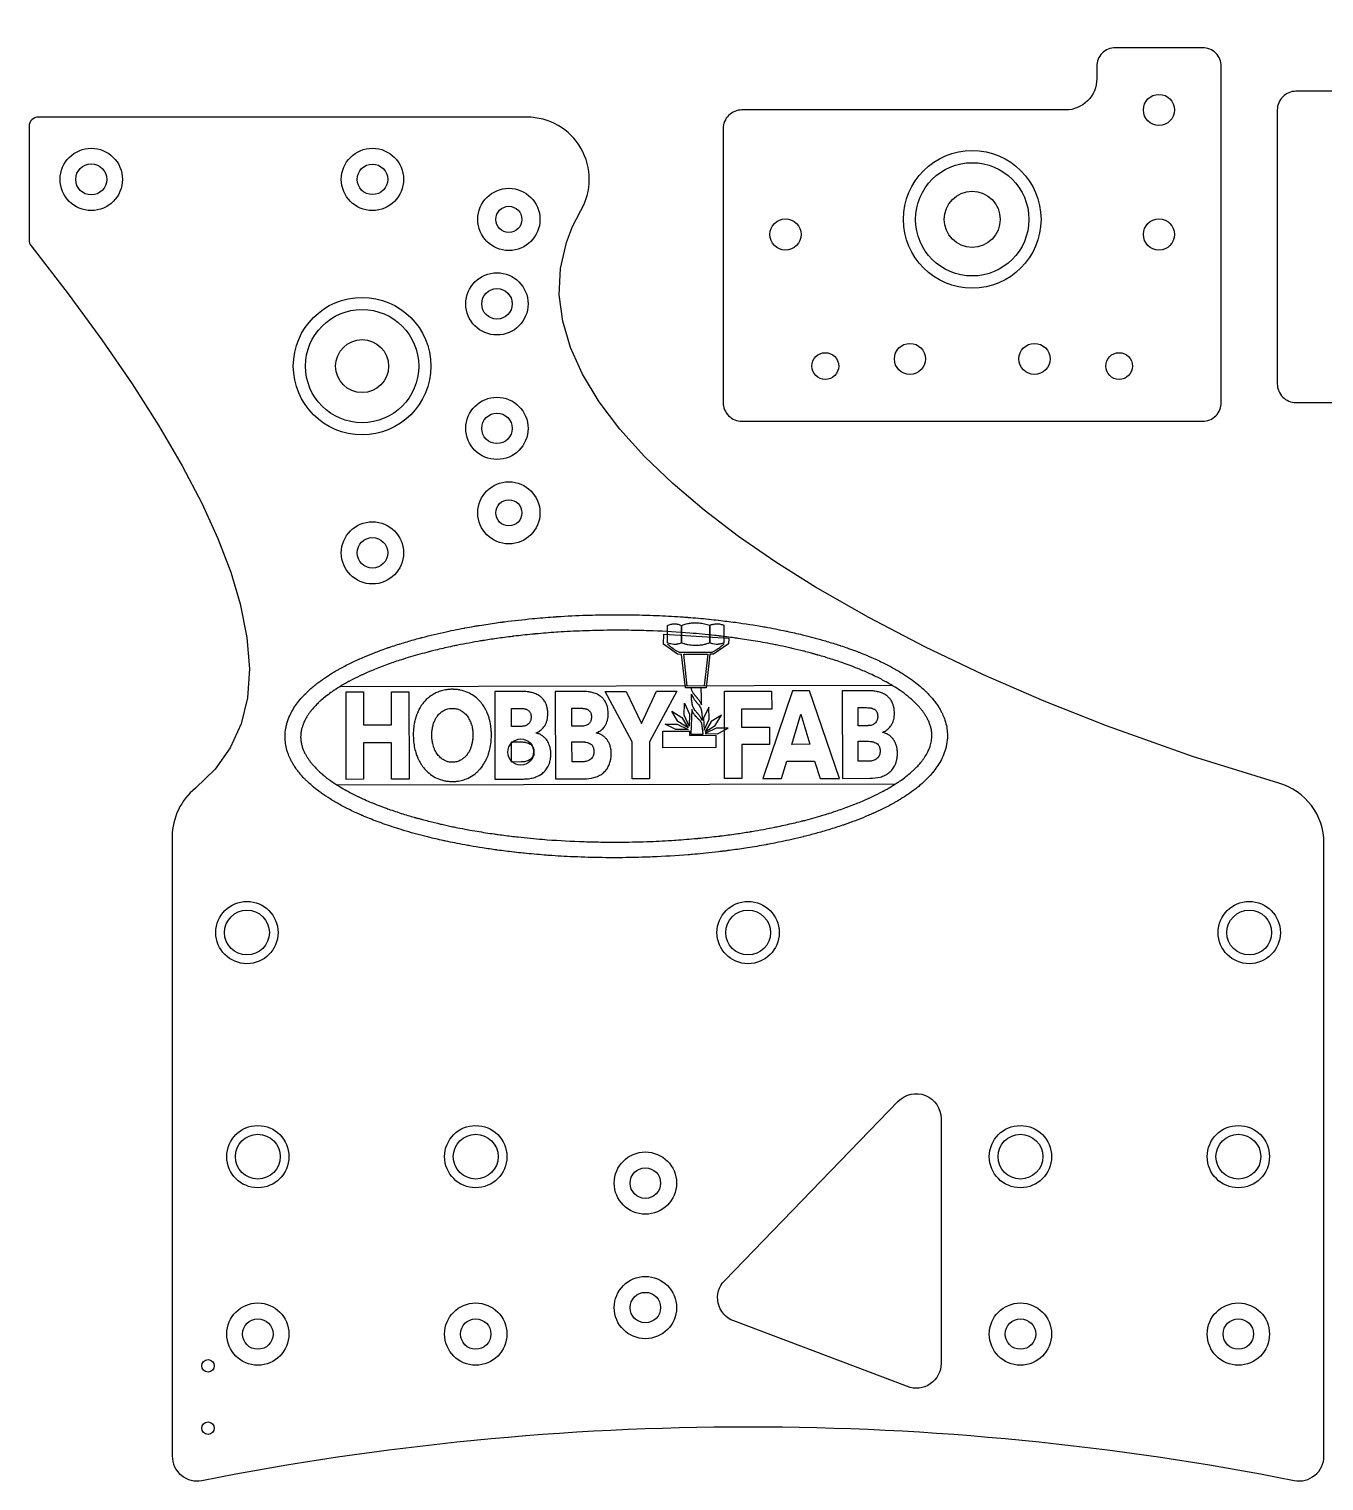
# Model space of a CAD drawing. Header units: millimetres. Extents: x 0 to 710, y 0 to 233.
# Drawn here: x 215 to 423, y 0 to 233.3 of the extents above; entities that cross this region are included whole.
import ezdxf

# ---------------------------------------------------------------- set-up
doc = ezdxf.new("R2010")
doc.units = ezdxf.units.MM

msp = doc.modelspace()

# ---------------------------------------------------------------- linework, layer by layer
for points in [[(415.5, 220.25), (415.5, 176.25, 0.414214), (418.5, 173.25), (492.5, 173.25, 0.414214), (495.5, 176.25), (495.5, 230.25, 0.414214), (492.5, 233.25), (478.5, 233.25, 0.414214), (475.5, 230.25), (475.5, 228.25, -0.414214), (470.5, 223.25), (418.5, 223.25, 0.414214)], [(326.5, 217.25), (326.5, 173.25, 0.414214), (329.5, 170.25), (403.5, 170.25, 0.414214), (406.5, 173.25), (406.5, 227.25, 0.414214), (403.5, 230.25), (389.5, 230.25, 0.414214), (386.5, 227.25), (386.5, 225.25, -0.414214), (381.5, 220.25), (329.5, 220.25, 0.414214)], [(303.64, 204.08, 0.578079), (294.99, 219.1), (216.5, 219.1, 0.414214), (215, 217.6), (215, 199.36, 0.169293), (215.33, 198.43), (221.29, 190.72), (226.7, 183.33), (231.56, 176.26), (235.86, 169.51), (239.6, 163.08), (242.73, 157.07), (245.33, 151.38), (247.4, 145.99), (248.92, 140.91), (250.01, 135.48), (250.39, 130.46), (250.08, 125.83), (249.07, 121.62), (247.33, 117.77), (244.89, 114.34), (241.74, 111.31, 0.22725), (238, 103.51), (238, 4, 0.472916), (242.78, 0.08, -0.098411), (418.22, 0.08, 0.472916), (423, 4), (423, 102.49, 0.334314), (415.77, 112.1), (401.88, 116.41), (388.08, 121.32), (378.08, 125.28), (368.33, 129.52), (358.9, 134), (349.88, 138.7), (341.34, 143.6), (334.96, 147.62), (328.98, 151.74), (323.44, 155.94), (318.39, 160.22), (313.87, 164.56), (309.92, 168.95), (306.58, 173.37), (303.89, 177.82), (301.98, 182.07), (300.73, 186.32), (300.18, 190.56), (300.37, 194.78), (301.33, 198.97), (302.32, 201.53)], [(309.36, 100.12), (309.07, 100.12), (308.78, 100.12), (308.49, 100.13), (308.2, 100.13), (307.91, 100.13), (307.63, 100.13, -0.007561), (303.14, 100.24), (302.89, 100.25, -0.006706), (299, 100.46, -0.00125), (298.14, 100.52, -0.008005), (298.12, 100.53, -0.008006), (298.09, 100.53, -0.008006), (298.07, 100.53, -0.008007), (298.04, 100.53, -0.008008), (298.02, 100.53, -0.008009), (297.99, 100.54, -0.008009), (297.96, 100.54, -0.00801), (297.94, 100.54, -0.008011), (297.91, 100.54, -0.008011), (297.89, 100.54, -0.008012), (297.86, 100.55, -0.008013), (297.84, 100.55, -0.008013), (297.81, 100.55, -0.008014), (297.79, 100.55, -0.008015), (297.76, 100.55, -0.005923), (294.51, 100.84, -0.008052), (294.49, 100.85, -0.008052), (294.47, 100.85, -0.008052), (294.45, 100.85, -0.008052), (294.42, 100.85, -0.008052), (294.4, 100.85, -0.008052), (294.38, 100.86, -0.002965), (292.97, 101.01, -0.008035), (292.95, 101.01, -0.008035), (292.93, 101.01, -0.008034), (292.91, 101.02, -0.008034), (292.89, 101.02, -0.008034), (292.87, 101.02, -0.008033), (292.85, 101.02, -0.005286), (290.22, 101.35, -0.007942), (290.2, 101.35, -0.007941), (290.19, 101.36, -0.00794), (290.17, 101.36, -0.00794), (290.15, 101.36, -0.007939), (290.13, 101.36, -0.007938), (290.12, 101.37, -0.004919), (287.84, 101.7, -0.004466), (285.85, 102.03), (285.64, 102.07), (285.42, 102.1, -0.00417), (283.75, 102.42, -0.003563), (282.28, 102.71), (281.96, 102.78), (281.81, 102.82), (281.66, 102.85), (281.51, 102.88, -0.006544), (279.15, 103.43), (279.05, 103.46, -0.012493), (279.02, 103.46, -0.012476), (278.99, 103.47, -0.010684), (275.58, 104.39), (275.36, 104.46), (275.17, 104.52, -0.005104), (273.68, 104.98, -0.005789), (272.21, 105.47), (272.04, 105.53), (271.88, 105.59, -0.005928), (270.6, 106.06), (270.45, 106.12), (270.3, 106.18, -0.005758), (269.13, 106.65), (268.99, 106.71), (268.85, 106.76), (268.72, 106.82), (268.58, 106.88), (268.45, 106.93), (268.32, 106.99, -0.0031), (267.8, 107.22), (267.68, 107.28), (267.55, 107.34, -0.006313), (266.57, 107.8), (266.46, 107.86, -0.003545), (266, 108.08), (265.89, 108.14), (265.79, 108.19, -0.006925), (264.93, 108.65, -0.014035), (263.37, 109.56, -0.014576), (262.04, 110.45), (261.9, 110.55), (261.76, 110.65, -0.002691), (261.49, 110.85, -0.01524), (260.46, 111.68, -0.015517), (259.61, 112.45, -0.008173), (259.25, 112.81), (259.21, 112.85, -0.017953), (259.2, 112.86, -0.016225), (258.57, 113.56, -0.016854), (258.56, 113.57, -0.016837), (258.55, 113.58, -0.015694), (258.04, 114.22, -0.0148), (257.63, 114.81, -0.014894), (257.31, 115.35, -0.012971), (257.05, 115.83, -0.026239), (256.66, 116.72, -0.021403), (256.43, 117.4, -0.034053), (256.21, 118.46, -0.034635), (256.13, 119.54, -0.04642), (256.26, 120.99), (256.28, 121.07, -0.020246), (256.43, 121.72, -0.036737), (256.88, 122.93), (256.91, 123, -0.015336), (257.18, 123.54), (257.21, 123.6, -0.026193), (257.82, 124.59, -0.021022), (258.47, 125.45), (258.49, 125.47), (258.51, 125.5, -0.017268), (259.18, 126.25), (259.27, 126.33, -0.013474), (259.94, 126.99, -0.011804), (260.59, 127.57, -0.00929), (261.23, 128.09, -0.015875), (262.48, 128.99, -0.011633), (263.61, 129.72), (263.74, 129.8), (263.86, 129.88), (263.92, 129.91), (263.98, 129.95), (264.04, 129.99), (264.1, 130.02), (264.16, 130.06), (264.22, 130.09), (264.28, 130.13), (264.4, 130.19), (264.51, 130.26), (264.63, 130.32), (264.74, 130.39), (264.85, 130.45, -0.013029), (266.62, 131.37, -0.008514), (267.98, 132.01), (268.01, 132.02), (268.04, 132.04), (268.07, 132.05), (268.1, 132.07), (268.14, 132.08), (268.38, 132.19), (268.41, 132.2), (268.64, 132.3), (268.86, 132.4, -0.008386), (270.5, 133.06, -0.004117), (271.32, 133.37), (271.53, 133.45), (271.57, 133.46), (271.86, 133.57), (271.9, 133.58), (272.15, 133.67), (272.43, 133.77), (272.57, 133.82), (272.71, 133.87), (272.84, 133.91), (272.98, 133.96), (273.12, 134.01), (273.39, 134.1, -0.003809), (274.47, 134.45), (274.54, 134.47), (274.6, 134.49), (274.67, 134.51, -0.007079), (276.77, 135.13), (277.02, 135.2), (277.26, 135.27), (277.51, 135.33), (277.75, 135.4, -0.001639), (277.99, 135.46), (278.05, 135.48), (278.11, 135.5), (278.17, 135.51, -0.010611), (281.99, 136.42, -0.00258), (282.83, 136.6, -0.004185), (284.46, 136.93), (284.84, 137), (284.89, 137.01), (284.94, 137.02), (284.99, 137.03, -0.003541), (286.49, 137.3, -0.00186), (287.19, 137.42), (287.37, 137.44, -0.005829), (290.09, 137.86), (290.38, 137.9), (290.68, 137.94), (290.97, 137.98, -0.002464), (291.11, 138), (291.18, 138.01), (291.25, 138.02), (291.32, 138.03), (291.39, 138.03, -0.00855), (295.85, 138.53, -0.006123), (299.2, 138.81), (299.52, 138.83), (299.59, 138.84), (299.67, 138.84), (299.74, 138.85), (299.82, 138.85, -0.008108), (304.55, 139.09), (304.85, 139.1), (305.12, 139.1), (305.25, 139.11), (305.38, 139.11), (305.5, 139.11), (305.97, 139.13), (306.08, 139.13), (306.18, 139.13), (306.28, 139.13, -0.000802), (307.03, 139.15), (307.17, 139.15, -0.003526), (309.29, 139.17), (309.58, 139.17), (309.87, 139.17), (310.16, 139.17), (310.45, 139.17), (310.74, 139.16, -0.007473), (315.26, 139.06), (315.51, 139.05), (315.76, 139.04, -0.006744), (319.65, 138.83, -0.001278), (320.51, 138.77, -0.008005), (320.53, 138.77, -0.008006), (320.56, 138.77, -0.008006), (320.58, 138.76, -0.008007), (320.61, 138.76, -0.008008), (320.63, 138.76, -0.008009), (320.66, 138.76, -0.008009), (320.69, 138.76, -0.00801), (320.71, 138.75, -0.008011), (320.74, 138.75, -0.008011), (320.76, 138.75, -0.008012), (320.79, 138.75, -0.008013), (320.81, 138.75, -0.008013), (320.84, 138.74, -0.008014), (320.86, 138.74, -0.008015), (320.89, 138.74, -0.005933), (324.14, 138.45, -0.008052), (324.16, 138.45, -0.008052), (324.18, 138.45, -0.008052), (324.2, 138.44, -0.008052), (324.23, 138.44, -0.008052), (324.25, 138.44, -0.008052), (324.27, 138.44, -0.00296), (325.68, 138.28, -0.008035), (325.7, 138.28, -0.008035), (325.72, 138.28, -0.008034), (325.74, 138.28, -0.008034), (325.76, 138.28, -0.008034), (325.78, 138.27, -0.005409), (328.41, 137.94, -0.007943), (328.43, 137.94, -0.007942), (328.45, 137.94, -0.007941), (328.46, 137.94, -0.00794), (328.48, 137.94, -0.00997), (333.04, 137.22), (333.25, 137.19, -0.008268), (336.59, 136.53), (336.75, 136.5, -0.006703), (339.2, 135.94), (339.43, 135.88, -0.000746), (339.87, 135.77), (340.08, 135.72, -0.005125), (341.69, 135.29), (341.99, 135.21), (342.27, 135.13), (342.4, 135.1, -0.006907), (344.43, 134.49), (344.68, 134.41, -0.001246), (345.12, 134.26), (345.29, 134.21), (345.36, 134.19, -0.011382), (345.38, 134.18, -0.011297), (345.39, 134.17, -0.004319), (346.44, 133.82), (346.61, 133.76), (346.77, 133.7, -0.005935), (348.05, 133.23), (348.2, 133.17), (348.35, 133.12, -0.005765), (349.52, 132.64), (349.66, 132.59), (349.8, 132.53), (349.93, 132.47), (350.07, 132.42), (350.2, 132.36), (350.33, 132.3, -0.003107), (350.85, 132.07), (350.97, 132.01), (351.1, 131.96, -0.006321), (352.08, 131.49), (352.19, 131.44, -0.003555), (352.65, 131.21), (352.76, 131.16), (352.86, 131.1, -0.006933), (353.72, 130.65, -0.014046), (355.28, 129.73, -0.014582), (356.61, 128.85), (356.75, 128.74), (356.89, 128.64, -0.002704), (357.16, 128.44, -0.015242), (358.19, 127.62, -0.01552), (359.04, 126.84, -0.008181), (359.4, 126.48), (359.44, 126.44, -0.017953), (359.45, 126.43, -0.016232), (360.08, 125.73, -0.016854), (360.09, 125.72, -0.016837), (360.1, 125.71, -0.015702), (360.61, 125.07, -0.014803), (361.02, 124.48, -0.014895), (361.34, 123.94, -0.01297), (361.6, 123.46, -0.026236), (361.99, 122.58, -0.021398), (362.22, 121.89, -0.034043), (362.44, 120.83, -0.034622), (362.52, 119.75, -0.046407), (362.39, 118.31), (362.37, 118.22, -0.020236), (362.22, 117.57, -0.03673), (361.77, 116.36), (361.74, 116.29, -0.015334), (361.47, 115.75), (361.44, 115.69, -0.026192), (360.83, 114.71, -0.021029), (360.18, 113.84), (360.16, 113.82), (360.14, 113.79, -0.017275), (359.46, 113.04), (359.38, 112.96, -0.013479), (358.71, 112.3, -0.011811), (358.06, 111.72, -0.0093), (357.42, 111.21, -0.015882), (356.17, 110.3, -0.011644), (355.04, 109.57), (354.91, 109.49), (354.79, 109.42), (354.73, 109.38), (354.67, 109.34), (354.61, 109.31), (354.55, 109.27), (354.49, 109.24), (354.43, 109.2), (354.37, 109.17), (354.25, 109.1), (354.14, 109.03), (354.02, 108.97), (353.91, 108.91), (353.8, 108.84, -0.013036), (352.03, 107.92, -0.00852), (350.67, 107.28), (350.64, 107.27), (350.61, 107.25), (350.58, 107.24), (350.55, 107.23), (350.51, 107.21), (350.27, 107.1), (350.24, 107.09), (350.01, 106.99), (349.79, 106.9, -0.008392), (348.15, 106.23, -0.004122), (347.33, 105.92), (347.12, 105.84), (347.08, 105.83), (346.79, 105.72), (346.75, 105.71), (346.5, 105.62), (346.22, 105.52), (346.08, 105.47), (345.94, 105.43), (345.81, 105.38), (345.67, 105.33, -0.008051), (343.48, 104.63, -0.006904), (341.4, 104.03, -0.002733), (340.42, 103.77, -0.002715), (339.48, 103.53), (339.42, 103.51), (339.36, 103.5, -0.005164), (337.52, 103.06), (337.3, 103.01), (337.09, 102.96, -0.008533), (333.67, 102.27), (333.62, 102.26), (333.57, 102.25), (333.48, 102.23), (333.39, 102.21, -0.006546), (330.41, 101.71), (330.09, 101.66, -0.005296), (327.51, 101.29), (327.44, 101.28), (327.37, 101.27), (327.3, 101.26), (327.23, 101.26, -0.001612), (326.68, 101.18), (326.61, 101.18), (326.54, 101.17, -0.001171), (326.01, 101.1), (325.75, 101.07, -0.004071), (323.71, 100.85, -0.003265), (321.92, 100.68), (321.53, 100.65, -0.001281), (321.15, 100.61), (321.06, 100.61), (320.97, 100.6), (320.88, 100.59, -0.010062), (315.12, 100.25, -0.002307), (313.68, 100.19), (313.55, 100.19), (313.42, 100.19, -0.006615)], [(318.58, 134.39, -0.046506), (318.06, 134.46, -0.052006), (317.56, 134.62), (317.55, 137.45, -0.057032), (318.11, 137.63, -0.05171), (318.69, 137.69, -0.051134), (319.26, 137.63, -0.056489), (319.82, 137.45), (319.82, 134.63, -0.052621), (319.32, 134.46, -0.023655), (319.06, 134.41, -0.013222), (319.02, 134.41), (318.97, 134.4), (318.92, 134.4, -0.009501), (318.79, 134.39)], [(321.88, 134.21, -0.044582), (320.83, 134.33), (320.8, 134.33), (320.77, 134.34, -0.022698), (320.29, 134.46, -0.028072), (319.82, 134.63), (319.82, 137.45, -0.017201), (320.37, 137.63, -0.015072), (320.79, 137.74, -0.024965), (321.43, 137.84, -0.012606), (321.76, 137.87), (321.78, 137.87), (321.85, 137.88, -0.009023), (322.08, 137.88, -0.024024), (322.66, 137.85, -0.033147), (323.52, 137.71, -0.03202), (324.35, 137.46), (324.35, 134.64, -0.007684), (324.1, 134.55), (324.05, 134.53, -0.016657), (323.62, 134.4, -0.028532), (322.96, 134.27, -0.030911), (322.29, 134.21)], [(325.38, 134.4, -0.046506), (324.86, 134.47, -0.052006), (324.35, 134.64), (324.35, 137.46, -0.057032), (324.9, 137.64, -0.05171), (325.48, 137.7, -0.051134), (326.06, 137.65, -0.056489), (326.61, 137.47), (326.62, 134.64, -0.052621), (326.11, 134.47, -0.023655), (325.85, 134.42, -0.013222), (325.82, 134.42), (325.76, 134.41), (325.72, 134.41, -0.009501), (325.59, 134.4)], [(309.29, 136.67), (309, 136.67, 0.007695), (304.44, 136.58), (304.19, 136.57, 0.001411), (303.94, 136.56, 0.007825), (303.91, 136.56, 0.006838), (299.98, 136.36, 0.008052), (299.95, 136.35, 0.008053), (299.93, 136.35, 0.008054), (299.9, 136.35, 0.008055), (299.87, 136.35, 0.008056), (299.85, 136.35, 0.008057), (299.82, 136.34, 0.008058), (299.79, 136.34, 0.008059), (299.77, 136.34, 0.00806), (299.74, 136.34, 0.006232), (296.34, 136.07, 0.008144), (296.32, 136.07, 0.008144), (296.29, 136.06, 0.008144), (296.27, 136.06, 0.008145), (296.25, 136.06, 0.008145), (296.22, 136.06, 0.008145), (296.2, 136.05, 0.008145), (296.18, 136.05, 0.008145), (296.15, 136.05, 0.008145), (296.13, 136.05, 0.008146), (296.11, 136.05, 0.008146), (296.08, 136.04, 0.008146), (296.06, 136.04, 0.008146), (296.04, 136.04, 0.008146), (296.02, 136.04, 0.008146), (295.99, 136.03, 0.008147), (295.97, 136.03, 0.008147), (295.95, 136.03, 0.008147), (295.92, 136.03, 0.008147), (295.9, 136.03, 0.008147), (295.88, 136.02, 0.008147), (295.86, 136.02, 0.008147), (295.83, 136.02, 0.008147), (295.81, 136.02, 0.008147), (295.79, 136.02, 0.005787), (292.89, 135.7, 0.008118), (292.87, 135.7, 0.008117), (292.85, 135.7, 0.008117), (292.83, 135.69, 0.008116), (292.81, 135.69, 0.008116), (292.79, 135.69, 0.008115), (292.77, 135.69, 0.008115), (292.75, 135.68, 0.008114), (292.73, 135.68, 0.008114), (292.71, 135.68, 0.008113), (292.69, 135.68, 0.008113), (292.67, 135.68, 0.008112), (292.65, 135.67, 0.008112), (292.63, 135.67, 0.005191), (290.14, 135.34, 0.011321), (290.1, 135.34, 0.011318), (290.07, 135.33, 0.004833), (287.9, 135, 0.002037), (287.78, 134.98, 0.001663), (287.66, 134.96, 0.001175), (287.54, 134.94, 0.008861), (283.85, 134.26), (283.68, 134.23, 0.001371), (283.34, 134.15), (283.01, 134.09), (282.69, 134.02), (282.39, 133.95, 0.006767), (280.01, 133.4), (279.79, 133.34), (279.57, 133.29), (279.47, 133.26), (279.36, 133.24), (279.26, 133.21, 0.002171), (279.06, 133.16), (278.87, 133.11, 0.009854), (275.91, 132.27), (275.73, 132.22), (275.55, 132.17), (275.47, 132.14), (275.16, 132.04, 0.011357), (275.14, 132.04, 0.011317), (275.13, 132.03, 0.011277), (275.11, 132.03, 0.011237), (275.09, 132.02, 0.008377), (272.99, 131.32, 0.010662), (270.75, 130.47), (270.5, 130.37), (270.26, 130.27), (270.03, 130.17, 0.005686), (269.1, 129.77), (268.99, 129.73, 0.003286), (268.57, 129.53, 0.00201), (268.16, 129.34, 0.011647), (266.58, 128.55), (266.49, 128.5), (266.41, 128.46), (266.33, 128.41, 0.00625), (265.66, 128.04), (265.59, 128), (265.51, 127.95, 0.012548), (264.32, 127.22), (264.19, 127.13), (264.06, 127.05), (263.94, 126.97), (263.82, 126.88), (263.7, 126.8), (263.58, 126.72), (263.47, 126.64, 0.013589), (262.59, 125.98), (262.54, 125.94), (262.49, 125.9, 0.013734), (261.77, 125.28, 0.007478), (261.46, 125, 0.014323), (260.91, 124.44, 0.007392), (260.67, 124.18, 0.007509), (260.46, 123.94, 0.006248), (260.27, 123.7), (260.25, 123.68), (260.23, 123.65), (260.21, 123.62, 0.007805), (260.04, 123.4, 0.02307), (260.03, 123.39, 0.014081), (259.74, 122.96, 0.028379), (259.29, 122.17, 0.010936), (259.14, 121.86), (259.13, 121.83, 0.016307), (259.12, 121.82, 0.016262), (259.12, 121.81, 0.016217), (259.12, 121.8, 0.022232), (258.91, 121.26, 0.018608), (258.79, 120.84, 0.030131), (258.67, 120.2), (258.66, 120.12, 0.01435), (258.64, 119.83, 0.009755), (258.64, 119.82, 0.012857), (258.64, 119.78, 0.011357), (258.64, 119.75, 0.00961), (258.63, 119.55), (258.63, 119.47, 0.030427), (258.68, 118.84, 0.006207), (258.69, 118.77, 0.027235), (258.81, 118.18, 0.024176), (258.99, 117.63, 0.020979), (259.2, 117.12, 0.017648), (259.45, 116.64, 0.006852), (259.58, 116.42, 0.008376), (259.71, 116.2), (259.75, 116.15, 0.012853), (260.03, 115.73, 0.011509), (260.33, 115.35, 0.011), (260.63, 114.99, 0.01758), (261.25, 114.33, 0.01363), (261.87, 113.75), (261.89, 113.74), (261.91, 113.72, 0.011583), (262.51, 113.21, 0.017782), (263.71, 112.33), (263.74, 112.3, 0.012846), (264.82, 111.6), (264.94, 111.53), (264.97, 111.51), (265, 111.49, 0.009256), (265.96, 110.94), (266.01, 110.91), (266.12, 110.85, 0.01294), (267.8, 109.98, 0.002278), (267.88, 109.95), (267.91, 109.93), (267.99, 109.89, 0.008124), (269.23, 109.32, 0.005001), (270.17, 108.92, 0.007136), (271.59, 108.36), (271.77, 108.29), (271.93, 108.23, 0.002495), (272.21, 108.13), (272.41, 108.06), (272.57, 108), (272.8, 107.92), (273.03, 107.84, 0.004359), (274.13, 107.47), (274.26, 107.42, 0.007907), (276.38, 106.76), (276.63, 106.69), (276.88, 106.62), (276.94, 106.6), (277, 106.58), (277.07, 106.57), (277.13, 106.55), (277.19, 106.53, 0.001928), (277.68, 106.4, 0.002161), (278.16, 106.27, 0.002818), (279.11, 106.02), (279.17, 106), (279.23, 105.99, 0.005226), (281.08, 105.54, 0.001299), (281.29, 105.49, 0.004805), (283.02, 105.11, 0.001207), (283.42, 105.03), (283.62, 104.99), (283.82, 104.95, 0.007543), (286.98, 104.37, 0.00624), (289.76, 103.94), (289.91, 103.92), (290.06, 103.9), (290.21, 103.88), (290.36, 103.86, 0.004852), (292.72, 103.55), (292.79, 103.55, 0.001556), (293.3, 103.49), (293.55, 103.46, 0.007442), (297.49, 103.08, 0.010543), (303.42, 102.73, 0.002532), (304.9, 102.68), (305.18, 102.68, 0.001776), (305.44, 102.67), (305.57, 102.67), (306.04, 102.66, 0.002588), (307.7, 102.63), (307.8, 102.63), (308.19, 102.63), (308.34, 102.63), (308.46, 102.63), (308.58, 102.63), (308.67, 102.63), (309.02, 102.63), (309.36, 102.63), (309.65, 102.63, 0.007695), (314.21, 102.71), (314.46, 102.72, 0.001411), (314.71, 102.73, 0.007825), (314.74, 102.73, 0.006838), (318.67, 102.94, 0.008052), (318.7, 102.94, 0.008053), (318.72, 102.94, 0.008054), (318.75, 102.94, 0.008055), (318.78, 102.95, 0.008056), (318.8, 102.95, 0.008057), (318.83, 102.95, 0.008058), (318.86, 102.95, 0.008059), (318.88, 102.95, 0.00806), (318.91, 102.95, 0.006232), (322.31, 103.23, 0.008144), (322.33, 103.23, 0.008144), (322.36, 103.23, 0.008144), (322.38, 103.23, 0.008145), (322.4, 103.23, 0.008145), (322.43, 103.24, 0.008145), (322.45, 103.24, 0.008145), (322.47, 103.24, 0.008145), (322.5, 103.24, 0.008145), (322.52, 103.25, 0.008146), (322.54, 103.25, 0.008146), (322.56, 103.25, 0.008146), (322.59, 103.25, 0.008146), (322.61, 103.25, 0.008146), (322.63, 103.26, 0.008146), (322.66, 103.26, 0.008147), (322.68, 103.26, 0.008147), (322.7, 103.26, 0.008147), (322.73, 103.27, 0.008147), (322.75, 103.27, 0.008147), (322.77, 103.27, 0.008147), (322.79, 103.27, 0.008147), (322.82, 103.27, 0.008147), (322.84, 103.28, 0.008147), (322.86, 103.28, 0.005787), (325.76, 103.59, 0.008118), (325.78, 103.59, 0.008117), (325.8, 103.6, 0.008117), (325.82, 103.6, 0.008116), (325.84, 103.6, 0.008116), (325.86, 103.6, 0.008115), (325.88, 103.61, 0.008115), (325.9, 103.61, 0.008114), (325.92, 103.61, 0.008114), (325.94, 103.61, 0.008113), (325.96, 103.62, 0.008113), (325.98, 103.62, 0.008112), (326, 103.62, 0.008112), (326.02, 103.62, 0.005191), (328.51, 103.95, 0.011321), (328.55, 103.96, 0.011318), (328.58, 103.96, 0.004833), (330.75, 104.3, 0.002037), (330.87, 104.31, 0.001663), (330.99, 104.33, 0.001175), (331.11, 104.35, 0.008861), (334.8, 105.03), (334.97, 105.07, 0.001371), (335.31, 105.14), (335.64, 105.21), (335.96, 105.28), (336.26, 105.34, 0.006767), (338.64, 105.9), (338.86, 105.95), (339.08, 106), (339.18, 106.03), (339.29, 106.06), (339.39, 106.08, 0.002171), (339.59, 106.13), (339.78, 106.18, 0.009854), (342.74, 107.02), (342.92, 107.08), (343.09, 107.13), (343.18, 107.15), (343.49, 107.25, 0.011357), (343.51, 107.26, 0.011317), (343.52, 107.26, 0.011277), (343.54, 107.27, 0.011237), (343.56, 107.27, 0.008377), (345.66, 107.98, 0.010668), (347.9, 108.82), (348.15, 108.92), (348.39, 109.02), (348.62, 109.12, 0.00569), (349.55, 109.52), (349.66, 109.57, 0.003289), (350.08, 109.76, 0.002014), (350.49, 109.96, 0.011649), (352.07, 110.75), (352.16, 110.79), (352.24, 110.84), (352.32, 110.88, 0.006249), (352.99, 111.25), (353.06, 111.3), (353.14, 111.34, 0.012548), (354.33, 112.08), (354.46, 112.16), (354.59, 112.24), (354.71, 112.33), (354.83, 112.41), (354.95, 112.49), (355.07, 112.57), (355.18, 112.65, 0.013586), (356.06, 113.32), (356.11, 113.36), (356.16, 113.39, 0.013726), (356.88, 114.01, 0.007465), (357.19, 114.3, 0.01431), (357.74, 114.85, 0.007377), (357.98, 115.11, 0.007493), (358.19, 115.35, 0.006228), (358.38, 115.59), (358.4, 115.62), (358.42, 115.64), (358.44, 115.67, 0.007787), (358.61, 115.89, 0.023069), (358.62, 115.91, 0.014054), (358.91, 116.33, 0.028352), (359.36, 117.12, 0.010913), (359.51, 117.43), (359.52, 117.46, 0.023294), (359.73, 118.01), (359.75, 118.07, 0.036927), (359.95, 118.9, 0.040287), (360.02, 119.75), (360.02, 119.82, 0.030409), (359.97, 120.45, 0.006195), (359.96, 120.52, 0.027212), (359.84, 121.11, 0.02414), (359.66, 121.66, 0.020953), (359.45, 122.17, 0.017617), (359.2, 122.65, 0.006819), (359.07, 122.88, 0.008344), (358.94, 123.09), (358.9, 123.15, 0.01283), (358.62, 123.56, 0.011491), (358.32, 123.94, 0.010985), (358.02, 124.3, 0.017567), (357.4, 124.96, 0.01362), (356.78, 125.54), (356.76, 125.56), (356.74, 125.57, 0.011577), (356.14, 126.08, 0.017778), (354.94, 126.97), (354.91, 126.99, 0.012849), (353.83, 127.69), (353.71, 127.77), (353.68, 127.79), (353.65, 127.8, 0.009256), (352.69, 128.36), (352.64, 128.39), (352.53, 128.45, 0.012943), (350.85, 129.31, 0.002279), (350.77, 129.35), (350.73, 129.37), (350.66, 129.4, 0.008128), (349.42, 129.97, 0.005007), (348.48, 130.37, 0.007142), (347.06, 130.93), (346.88, 131), (346.72, 131.06, 0.002498), (346.44, 131.16), (346.24, 131.24), (346.08, 131.29), (345.85, 131.38), (345.62, 131.46, 0.004359), (344.52, 131.83), (344.39, 131.87, 0.007907), (342.27, 132.53), (342.02, 132.6), (341.77, 132.67), (341.71, 132.69), (341.65, 132.71), (341.58, 132.73), (341.52, 132.74), (341.46, 132.76, 0.001928), (340.97, 132.9, 0.002161), (340.49, 133.03, 0.002818), (339.54, 133.28), (339.48, 133.29), (339.42, 133.31, 0.005226), (337.57, 133.75, 0.001299), (337.36, 133.8, 0.004805), (335.63, 134.18, 0.001207), (335.23, 134.26), (335.03, 134.3), (334.83, 134.34, 0.007543), (331.67, 134.92, 0.00624), (328.89, 135.35), (328.74, 135.37), (328.59, 135.4), (328.44, 135.42), (328.29, 135.44, 0.004852), (325.93, 135.74), (325.86, 135.75, 0.001556), (325.35, 135.81), (325.1, 135.83, 0.007442), (321.16, 136.21, 0.010543), (315.23, 136.56, 0.002532), (313.75, 136.61), (313.47, 136.62, 0.001776), (313.21, 136.62), (313.08, 136.63), (312.61, 136.64, 0.002588), (310.95, 136.66), (310.85, 136.66), (310.46, 136.66), (310.31, 136.67), (310.18, 136.67), (310.07, 136.67), (309.98, 136.67), (309.63, 136.67)], [(288.79, 122.89, 0.008851), (288.68, 123.2), (288.66, 123.24), (288.65, 123.27, 0.016439), (288.65, 123.28, 0.016398), (288.64, 123.29, 0.018602), (288.41, 123.8, 0.031328), (287.99, 124.53, 0.017), (287.75, 124.87, 0.017444), (287.48, 125.2, 0.013569), (287.27, 125.43, 0.0478), (286.43, 126.13, 0.046721), (285.48, 126.67, 0.055073), (284.26, 127.05), (284.18, 127.07), (284.1, 127.08, 0.011083), (283.82, 127.13, 0.017289), (283.4, 127.16, 0.006332), (283.19, 127.17), (283.16, 127.17), (283.14, 127.18), (283.06, 127.18), (282.97, 127.18, 0.023909), (282.33, 127.15, 0.008855), (282.09, 127.12, 0.035495), (281.27, 126.95, 0.037383), (280.48, 126.66, 0.025897), (279.93, 126.37, 0.040968), (279.16, 125.83, 0.039776), (278.49, 125.18, 0.027771), (278.08, 124.66, 0.018736), (277.81, 124.23, 0.013457), (277.63, 123.91), (277.61, 123.87, 0.010524), (277.49, 123.63, 0.012547), (277.33, 123.25, 0.008015), (277.26, 123.06), (277.22, 122.96), (277.19, 122.87, 0.024647), (276.97, 122.12, 0.016206), (276.86, 121.56, 0.022694), (276.75, 120.69, 0.019211), (276.72, 119.82, 0.01728), (276.75, 119.05, 0.007358), (276.78, 118.76, 0.027452), (276.93, 117.75, 0.03067), (277.2, 116.77, 0.020575), (277.45, 116.14), (277.47, 116.08), (277.5, 116.03, 0.032924), (277.95, 115.19, 0.017341), (277.96, 115.17, 0.018296), (278.22, 114.78), (278.26, 114.74, 0.013618), (278.27, 114.73, 0.015769), (278.52, 114.42), (278.57, 114.36), (278.62, 114.3, 0.049971), (279.49, 113.5, 0.051131), (280.5, 112.9, 0.057407), (281.72, 112.5, 0.027491), (282.36, 112.4, 0.025312), (283, 112.37), (283.04, 112.37), (283.08, 112.37, 0.024369), (283.71, 112.41, 0.040125), (284.63, 112.59, 0.041586), (285.51, 112.91, 0.054437), (286.59, 113.56, 0.027561), (287.07, 113.97), (287.12, 114.03, 0.022434), (287.5, 114.43, 0.026445), (287.91, 114.97, 0.036496), (288.42, 115.86, 0.031253), (288.81, 116.8, 0.023616), (289.02, 117.54, 0.031779), (289.21, 118.69), (289.22, 118.72, 0.008243), (289.24, 119, 0.019027), (289.27, 119.85), (289.27, 119.94, 0.002623), (289.27, 120.13, 0.016071), (289.23, 120.83, 0.013687), (289.16, 121.35), (289.15, 121.45), (289.14, 121.54, 0.020401), (288.99, 122.22, 0.006726), (288.97, 122.31, 0.019088)], [(298.62, 118.12, 0.018795), (298.52, 118.37, 0.029601), (298.34, 118.74, 0.024943), (298.34, 118.76, 0.033018), (298.12, 119.09, 0.044126), (297.77, 119.46, 0.046051), (297.37, 119.77, 0.044083), (296.92, 120, 0.012162), (296.91, 120, 0.020548), (296.68, 120.08, 0.021804), (296.44, 120.14), (296.44, 120.18, 0.036534), (296.85, 120.37, 0.057717), (297.38, 120.77, 0.054322), (297.81, 121.28, 0.047536), (298.05, 121.73, 0.032292), (298.18, 122.09, 0.013301), (298.22, 122.22, 0.032904), (298.3, 122.72, 0.026206), (298.33, 123.22, 0.019859), (298.31, 123.67, 0.017667), (298.27, 124.01, 0.034672), (298.16, 124.51, 0.011516), (298.12, 124.63, 0.010866), (298.11, 124.65, 0.032544), (297.97, 124.98, 0.02576), (297.78, 125.3, 0.044336), (297.45, 125.72, 0.049643), (297.04, 126.08, 0.048651), (296.43, 126.43, 0.046659), (295.76, 126.66, 0.003153), (295.68, 126.68, 0.01265), (295.36, 126.74), (295.3, 126.75, 0.002618), (295.19, 126.77, 0.035801), (294.4, 126.82), (289.81, 126.81), (289.84, 112.76), (294.42, 112.77, 0.032207), (295.24, 112.82, 0.032991), (296.04, 112.98, 0.02301), (296.42, 113.1, 0.076639), (297.45, 113.67, 0.063838), (298.02, 114.24, 0.028463), (298.25, 114.57, 0.025517), (298.44, 114.93, 0.037482), (298.62, 115.39), (298.63, 115.42, 0.023551), (298.71, 115.77, 0.027827), (298.79, 116.32, 0.022192), (298.81, 116.87), (298.81, 116.95, 0.034011), (298.76, 117.54, 0.043084)], [(308.32, 118.14, 0.037557), (308.11, 118.64, 0.044807), (307.82, 119.11, 0.044725), (307.47, 119.48, 0.046483), (307.07, 119.79, 0.044468), (306.62, 120.01, 0.045129), (306.15, 120.16), (306.15, 120.2, 0.037373), (306.55, 120.39, 0.058121), (307.08, 120.79, 0.054018), (307.51, 121.3, 0.047648), (307.75, 121.75, 0.032268), (307.88, 122.11, 0.013248), (307.92, 122.24, 0.032806), (308, 122.74, 0.026181), (308.03, 123.24, 0.019888), (308.01, 123.69, 0.017824), (307.97, 124.03, 0.034726), (307.86, 124.53, 0.045624), (307.67, 125, 0.026063), (307.48, 125.32, 0.044482), (307.15, 125.74, 0.049374), (306.74, 126.1, 0.049364), (306.13, 126.45, 0.023066), (305.8, 126.58, 0.021879), (305.47, 126.67, 0.027507), (304.79, 126.8, 0.031006), (304.1, 126.84), (299.51, 126.83), (299.54, 112.78), (304.13, 112.79, 0.064804), (305.74, 113, 0.04824), (306.48, 113.27, 0.051764), (307.15, 113.69, 0.063491), (307.72, 114.26, 0.028435), (307.95, 114.59, 0.025273), (308.14, 114.95, 0.019049), (308.24, 115.18, 0.013509), (308.25, 115.2, 0.028443), (308.37, 115.61), (308.38, 115.63, 0.016992), (308.44, 115.94), (308.45, 116, 0.006633), (308.47, 116.11, 0.008478), (308.49, 116.3, 0.023666), (308.51, 116.89), (308.51, 116.96, 0.034011), (308.46, 117.56, 0.043084)], [(321.35, 127.4, 0.043268), (321.37, 127.2, 0.03666), (321.43, 127.02, 0.025069), (321.5, 126.86), (321.52, 126.82, 0.018621), (321.6, 126.68, 0.011915), (321.68, 126.55, 0.008532), (321.77, 126.44), (321.81, 126.39, 0.012139), (321.83, 126.36), (321.84, 126.35), (321.88, 126.3, 0.008325), (321.92, 126.25), (321.96, 126.21), (322.03, 126.12), (322.05, 126.1), (322.07, 126.08), (322.09, 126.06), (322.16, 125.98), (322.22, 125.91), (322.28, 125.84), (322.31, 125.81, -0.009209), (322.34, 125.78), (322.39, 125.72, -0.013051), (322.58, 125.49, -0.015911), (322.71, 125.3, -0.034019), (322.88, 125.01, -0.046489), (323, 124.7), (323, 125.04), (323, 125.63), (323, 125.74), (323, 125.84), (323, 125.94), (323, 126.03), (322.99, 126.21), (322.99, 126.28), (322.99, 126.42), (322.99, 126.54), (322.98, 126.65), (322.98, 126.7), (322.98, 126.74), (322.98, 126.83), (322.97, 126.86), (322.97, 126.93), (322.97, 126.96), (322.97, 126.99), (322.96, 127.09), (322.95, 127.17, 0.012751), (322.93, 127.4)], [(321.4, 126.4, 0.022401), (321.66, 125.88), (321.7, 125.82), (321.73, 125.77, 0.024853), (322.01, 125.36), (322.04, 125.31), (322.05, 125.3), (322.06, 125.29, 0.015425), (322.07, 125.27, 0.012613), (322.09, 125.25, 0.008164), (322.22, 125.09, 0.035687), (322.23, 125.08), (322.29, 125.01), (322.32, 124.97), (322.39, 124.9), (322.45, 124.83, -0.006358), (322.47, 124.8, -0.011539), (322.58, 124.66, -0.037307), (322.77, 124.39), (322.78, 124.36, -0.03616), (322.9, 124.1), (322.91, 124.07, -0.023372), (322.97, 123.84), (322.99, 123.79, -0.014087), (323.03, 123.59, -0.01069), (323.03, 123.55), (323.04, 123.53, -0.007203), (323.06, 123.36), (323.07, 123.32, -0.008069), (323.08, 123.18, -0.005851), (323.09, 123.12, -0.007548), (323.1, 122.88), (323.11, 122.79, -0.007038), (323.12, 122.48), (323.12, 122.44), (323.12, 122.31), (323.12, 122.17), (323.11, 122.21, 0.016667), (322.98, 122.47, 0.035116), (322.69, 122.93, 0.014002), (322.54, 123.12), (322.51, 123.17, 0.033901), (322.5, 123.17, 0.033759), (322.5, 123.18, 0.005744), (322.43, 123.26), (322.36, 123.34), (322.29, 123.42), (322.27, 123.44), (322.2, 123.51, -0.009178), (322.08, 123.66), (322.05, 123.69), (322.03, 123.71, -0.005117), (321.98, 123.78, -0.010107), (321.93, 123.85, -0.073378), (321.63, 124.44, -0.019722), (321.56, 124.68, -0.010155), (321.53, 124.79, -0.021927), (321.46, 125.19, -0.006285), (321.45, 125.34, -0.008132), (321.42, 125.6, -0.006369), (321.42, 125.7, -0.016105), (321.42, 125.72, -0.013654)], [(354.3, 118.23, 0.037557), (354.08, 118.73, 0.044807), (353.79, 119.2, 0.044725), (353.45, 119.57, 0.046483), (353.04, 119.88, 0.044468), (352.6, 120.1, 0.045129), (352.12, 120.25), (352.12, 120.29, 0.037373), (352.52, 120.48, 0.058121), (353.05, 120.88, 0.054018), (353.48, 121.39, 0.047648), (353.73, 121.84, 0.032268), (353.86, 122.2, 0.013248), (353.89, 122.33, 0.032806), (353.98, 122.83, 0.026181), (354, 123.33, 0.019888), (353.98, 123.78, 0.017824), (353.94, 124.12, 0.034726), (353.83, 124.62, 0.045624), (353.64, 125.09, 0.026063), (353.46, 125.41, 0.044482), (353.12, 125.83, 0.049374), (352.71, 126.19, 0.049364), (352.1, 126.54, 0.023066), (351.78, 126.67, 0.021879), (351.44, 126.76, 0.027507), (350.76, 126.89, 0.031006), (350.07, 126.93), (345.63, 126.92), (345.66, 112.87), (350.1, 112.88, 0.064804), (351.72, 113.09, 0.04824), (352.46, 113.36, 0.051764), (353.12, 113.78, 0.063491), (353.7, 114.35, 0.028435), (353.92, 114.68, 0.025273), (354.12, 115.04, 0.019049), (354.21, 115.27, 0.013509), (354.22, 115.29, 0.028443), (354.35, 115.7), (354.35, 115.72, 0.016992), (354.41, 116.03), (354.42, 116.09, 0.006633), (354.44, 116.2, 0.008478), (354.46, 116.39, 0.023666), (354.49, 116.98), (354.48, 117.05, 0.034011), (354.44, 117.65, 0.043084)], [(286.05, 118.08, -0.009754), (285.99, 117.9), (285.97, 117.82, -0.034466), (285.71, 117.24, -0.00833), (285.63, 117.1, -0.031905), (285.37, 116.7, -0.008717), (285.35, 116.67, -0.024284), (285.13, 116.41, -0.038742), (284.75, 116.07, -0.039773), (284.33, 115.8, -0.066152), (283.69, 115.55), (283.66, 115.54), (283.64, 115.54, -0.029323), (283.32, 115.48, -0.025625), (283, 115.47, -0.028572), (282.65, 115.48, -0.047161), (282.14, 115.59, -0.048922), (281.66, 115.79, -0.055919), (281.1, 116.19, -0.051983), (280.63, 116.69, -0.024896), (280.41, 117.01, -0.03377), (280.15, 117.53), (280.12, 117.59, -0.013919), (280.11, 117.62, -0.022687), (279.95, 118.07, -0.02091), (279.84, 118.5), (279.83, 118.52), (279.83, 118.54, -0.006135), (279.8, 118.7), (279.79, 118.77), (279.78, 118.84, -0.019558), (279.72, 119.33, -0.017454), (279.7, 119.83, -0.015949), (279.71, 120.26, -0.026389), (279.79, 120.9, -0.0301), (279.93, 121.53, -0.019909), (280.06, 121.9, -0.034116), (280.29, 122.42, -0.039861), (280.61, 122.89), (280.63, 122.93, -0.005864), (280.69, 122.99, -0.046356), (281.13, 123.44, -0.049007), (281.65, 123.79, -0.065839), (282.29, 124.04, -0.031574), (282.63, 124.1, -0.027647), (282.98, 124.12, -0.024882), (282.99, 124.12, -0.011741), (283.16, 124.12, -0.052654), (283.76, 124.02, -0.056001), (284.32, 123.8, -0.05439), (284.89, 123.41, -0.052304), (285.37, 122.9, -0.024988), (285.58, 122.59, -0.016916), (285.72, 122.34), (285.74, 122.32, -0.022185), (285.91, 121.94, -0.011536), (285.98, 121.74), (286, 121.69), (286.01, 121.66, -0.005608), (286.05, 121.55, -0.020195), (286.16, 121.13, -0.028558), (286.26, 120.49), (286.26, 120.47), (286.27, 120.39, -0.005573), (286.28, 120.25, -0.015226), (286.29, 119.84, -0.016367), (286.28, 119.39, -0.027114), (286.2, 118.73, -0.030819)], [(292.5, 124.12), (293.87, 124.12), (293.89, 124.12, -0.021555), (294.23, 124.11, -0.020181), (294.48, 124.07, -0.010028), (294.58, 124.06, -0.019222), (294.74, 124.01, -0.038247), (294.97, 123.92, -0.049027), (295.19, 123.8, -0.073438), (295.4, 123.59, -0.053385), (295.52, 123.4, -0.034045), (295.58, 123.25, -0.021709), (295.61, 123.13, -0.003785), (295.62, 123.08, -0.043189), (295.64, 122.76, -0.03538), (295.62, 122.44, -0.019244), (295.6, 122.33, -0.012346), (295.58, 122.23, -0.029621), (295.52, 122.05, -0.053665), (295.39, 121.82, -0.057011), (295.21, 121.61, -0.061601), (294.95, 121.43, -0.040681), (294.72, 121.33, -0.026343), (294.55, 121.28, -0.031208), (294.28, 121.24), (294.27, 121.24, -0.023638), (294, 121.22), (292.5, 121.22)], [(302.2, 124.14), (303.57, 124.14, -0.022333), (303.91, 124.13), (303.98, 124.12, -0.020382), (304.22, 124.09, -0.019576), (304.4, 124.04, -0.016654), (304.53, 124, -0.032646), (304.72, 123.92, -0.038902), (304.89, 123.82, -0.074014), (305.1, 123.61, -0.053595), (305.22, 123.42, -0.034045), (305.28, 123.26, -0.021623), (305.31, 123.14, -0.003572), (305.32, 123.1, -0.04309), (305.34, 122.77, -0.035485), (305.32, 122.46, -0.0194), (305.3, 122.35, -0.012547), (305.28, 122.25, -0.029662), (305.22, 122.07, -0.055524), (305.09, 121.84, -0.05803), (304.91, 121.63, -0.061022), (304.65, 121.45, -0.039918), (304.42, 121.35, -0.047189), (304.07, 121.27, -0.019299), (303.88, 121.25, -0.009951), (303.84, 121.25, -0.01427), (303.7, 121.24), (302.2, 121.24)], [(321.45, 123.96), (321.28, 119.98), (323.26, 119.99), (323.08, 121.73, 0.025984), (322.88, 122.02), (322.85, 122.05, 0.008751), (322.81, 122.1, 0.017929), (322.62, 122.32), (322.59, 122.34), (322.55, 122.39), (322.53, 122.41, 0.003345), (322.49, 122.45, 0.005598), (322.4, 122.53), (322.36, 122.57), (322.33, 122.61), (322.25, 122.68), (322.22, 122.71), (322.19, 122.75), (322.12, 122.81, -0.013324), (322.11, 122.83, -0.025052), (321.89, 123.07, -0.026435), (321.74, 123.28, -0.04265), (321.57, 123.61, -0.036589)], [(348.17, 124.23), (349.54, 124.23, -0.022333), (349.89, 124.22), (349.95, 124.21, -0.020382), (350.19, 124.18, -0.019576), (350.37, 124.13, -0.016654), (350.5, 124.09, -0.032646), (350.69, 124.01, -0.038902), (350.87, 123.91, -0.074014), (351.08, 123.7, -0.053595), (351.19, 123.51, -0.034045), (351.25, 123.35, -0.021623), (351.28, 123.23, -0.003572), (351.29, 123.19, -0.04309), (351.32, 122.86, -0.035485), (351.3, 122.55, -0.0194), (351.28, 122.44, -0.012547), (351.25, 122.33, -0.029662), (351.2, 122.16, -0.055524), (351.07, 121.93, -0.05803), (350.89, 121.72, -0.061022), (350.62, 121.54, -0.039918), (350.4, 121.44, -0.047189), (350.04, 121.36, -0.019299), (349.86, 121.34, -0.009951), (349.81, 121.34, -0.01427), (349.68, 121.33), (348.18, 121.33)], [(295.85, 116.33, -0.027041), (295.76, 116.19, -0.049183), (295.59, 115.99, -0.053104), (295.39, 115.83, -0.048499), (295.08, 115.67, -0.04429), (294.75, 115.58, -0.024042), (294.42, 115.53), (294.37, 115.52, -0.013677), (294.23, 115.51, -0.024336), (294.22, 115.51, -0.023511), (294.21, 115.51, -0.009965), (294.18, 115.51, -0.010275), (294.08, 115.51), (292.52, 115.5), (292.51, 118.72), (294.06, 118.72, -0.022565), (294.43, 118.71, -0.010435), (294.57, 118.69, -0.021844), (294.81, 118.65, -0.038277), (295.16, 118.55, -0.049142), (295.49, 118.39, -0.085366), (295.75, 118.16, -0.059135), (295.88, 117.94, -0.036053), (295.95, 117.75, -0.042069), (296.01, 117.47, -0.018094), (296.02, 117.32), (296.03, 117.29, -0.009059), (296.03, 117.18, -0.01982), (296.02, 116.96, -0.042705), (295.97, 116.64, -0.014471), (295.96, 116.6, -0.055442)], [(305.55, 116.35, -0.058556), (305.35, 116.07, -0.069334), (305.09, 115.85, -0.04663), (304.78, 115.69, -0.04384), (304.45, 115.6), (304.41, 115.59), (304.37, 115.58), (304.3, 115.57, -0.018571), (304.04, 115.54, -0.023408), (304.03, 115.54, -0.012267), (304, 115.53), (303.94, 115.53, -0.013363), (303.78, 115.53), (302.22, 115.52), (302.21, 118.74), (303.76, 118.74, -0.022565), (304.13, 118.73, -0.010435), (304.27, 118.71, -0.021844), (304.51, 118.67, -0.038277), (304.86, 118.57, -0.049142), (305.19, 118.41, -0.086161), (305.45, 118.18, -0.059026), (305.58, 117.96, -0.036208), (305.65, 117.77, -0.042253), (305.71, 117.49, -0.018203), (305.72, 117.34), (305.73, 117.31, -0.009096), (305.73, 117.2, -0.019875), (305.72, 116.98, -0.042523), (305.67, 116.66, -0.01421), (305.66, 116.62, -0.011078), (305.64, 116.55, -0.044412)], [(351.52, 116.44, -0.058556), (351.33, 116.16, -0.069334), (351.06, 115.94, -0.04663), (350.76, 115.78, -0.04384), (350.43, 115.69), (350.39, 115.68), (350.35, 115.67), (350.27, 115.66, -0.018571), (350.01, 115.63, -0.023408), (350.01, 115.63, -0.012267), (349.97, 115.62), (349.92, 115.62, -0.013363), (349.75, 115.62), (348.19, 115.61), (348.18, 118.83), (349.73, 118.83, -0.022565), (350.1, 118.82, -0.010435), (350.24, 118.8, -0.021844), (350.48, 118.76, -0.038277), (350.83, 118.66, -0.049142), (351.16, 118.5, -0.086161), (351.42, 118.27, -0.059026), (351.56, 118.05, -0.036208), (351.63, 117.86, -0.042253), (351.68, 117.58, -0.018203), (351.7, 117.43), (351.7, 117.4, -0.009096), (351.7, 117.29, -0.019875), (351.69, 117.07, -0.042523), (351.64, 116.75, -0.01421), (351.63, 116.71, -0.011078), (351.61, 116.64, -0.044412)], [(356.08, 15.15), (328.19, 25.7, -0.539455), (326.74, 32.22), (354.63, 61.01, -0.673897), (361.5, 58.22), (361.5, 18.89, -0.524549)]]:
    msp.add_lwpolyline(points, format="xyb", close=True)
for points in [[(320.42, 127.4), (319.81, 132.79), (319.18, 132.84), (316.93, 134.42), (316.94, 136.03), (327.38, 135.4), (327.33, 134.49), (324.92, 132.82), (324.37, 132.82), (323.74, 127.41)], [(323.46, 127.72), (320.74, 127.71), (320.17, 132.81), (324.02, 132.82)], [(273.24, 112.73), (273.23, 118.6), (268.73, 118.59), (268.75, 112.72), (265.96, 112.71), (265.94, 126.77), (268.72, 126.77), (268.73, 121.45), (273.22, 121.46), (273.21, 126.78), (276.03, 126.79), (276.06, 112.73)], [(314.66, 118.76), (314.67, 112.81), (311.88, 112.8), (311.87, 118.76), (307.53, 126.85), (310.9, 126.85), (313.36, 121.66), (315.81, 126.86), (319.07, 126.87)], [(329.46, 123.99), (329.46, 121.09), (333.92, 121.1), (333.93, 118.3), (329.47, 118.3), (329.48, 112.84), (326.73, 112.83), (326.7, 126.88), (334.28, 126.9), (334.29, 124)], [(340.36, 126.91), (337.66, 126.91), (332.85, 112.84), (335.88, 112.85), (336.72, 115.61), (341.18, 115.62), (342.08, 112.86), (345.17, 112.87)], [(320.9, 121), (319.24, 122.01), (318.23, 123.66), (319.88, 122.65)], [(321.04, 121.26), (320.22, 123.02), (320.28, 124.96), (321.11, 123.2)], [(323.43, 120.61), (324.25, 122.36), (324.18, 124.3), (323.36, 122.54)], [(320.86, 120.72), (318.92, 120.7), (317.18, 121.57), (319.12, 121.59)], [(323.58, 120.34), (325.23, 121.36), (326.24, 123.01), (324.58, 122)], [(337.51, 118.33), (338.97, 123.16), (340.41, 118.34)], [(325.33, 117.81), (316.81, 117.79), (316.81, 120.45), (321.09, 120.46), (321.08, 120.29), (321.08, 120.04), (321.07, 119.91), (321.07, 119.85), (321.07, 119.82), (321.07, 119.8), (321.07, 119.78), (325.33, 119.79)], [(323.62, 120.06), (325.56, 120.05), (327.29, 120.92), (325.35, 120.93)]]:
    msp.add_lwpolyline(points, close=True)
msp.add_lwpolyline([(317.56, 134.44), (317.61, 134.39, 0.011899), (317.83, 134.21), (317.87, 134.17, 0.02105), (318.64, 133.6, 0.007583), (318.84, 133.47, 0.014219), (319.15, 133.29, 0.034931), (319.15, 133.28, 0.034876), (319.16, 133.28, 0.034813), (319.16, 133.28, 0.009665), (319.31, 133.2), (319.35, 133.18, 0.012331), (319.47, 133.13), (324.72, 133.14), (324.75, 133.15, 0.015958), (324.88, 133.21), (324.91, 133.23, 0.01447), (325.14, 133.36), (325.19, 133.39, 0.008048), (325.38, 133.51, 0.008641), (325.4, 133.52), (325.48, 133.57), (325.52, 133.6), (325.53, 133.61), (325.6, 133.66), (325.64, 133.68), (325.7, 133.73, 0.006085), (325.94, 133.9), (326.03, 133.97, 0.003554), (326.18, 134.09), (326.19, 134.1), (326.25, 134.14, 0.005014), (326.34, 134.22, 0.006529), (326.48, 134.34), (326.5, 134.35), (326.56, 134.4, 0.007745), (326.62, 134.46)], format="xyb")
for points in [[(353.63, 127.8), (265.04, 127.57), (264.89, 127.57)], [(264.47, 111.84), (354.21, 112.02)]]:
    msp.add_lwpolyline(points)
for centre, radius in [((396.5, 220.25), 2.5), ((225, 209.1), 5), ((270.16, 209.1), 5), ((366.5, 202.68), 11.05), ((225, 209.1), 2.5), ((270.16, 209.1), 2.45), ((366.5, 202.68), 9.1), ((292.07, 202.67), 5), ((366.5, 202.68), 4.5), ((292.07, 202.67), 2.1), ((336.5, 200.25), 2.5), ((396.5, 200.25), 2.5), ((290.16, 189.1), 5), ((290.16, 189.1), 2.45), ((268.5, 179.1), 11.05), ((268.5, 179.1), 9.1), ((268.5, 179.1), 4.25), ((356.5, 180.25), 2.5), ((376.5, 180.25), 2.5), ((342.9, 179.11), 2.15), ((390.1, 179.11), 2.15), ((290.16, 169.1), 5), ((290.16, 169.1), 2.45), ((292.07, 155.53), 5), ((292.07, 155.53), 2.1), ((270.16, 149.1), 5), ((270.16, 149.1), 2.45), ((294, 117.1), 2.1), ((250, 88.1), 5), ((250, 88.1), 3.6), ((330.5, 88.1), 5), ((330.5, 88.1), 3.6), ((411, 88.1), 5), ((411, 88.1), 3.6), ((251.75, 52.1), 5), ((286.75, 52.1), 5), ((374.25, 52.1), 5), ((409.25, 52.1), 5), ((251.75, 52.1), 3.6), ((286.75, 52.1), 3.6), ((374.25, 52.1), 3.6), ((409.25, 52.1), 3.6), ((314, 47.85), 5), ((314, 47.85), 2.45), ((314, 27.85), 5), ((251.75, 23.6), 5), ((286.75, 23.6), 5), ((314, 27.85), 2.45), ((374.25, 23.6), 5), ((409.25, 23.6), 5), ((251.75, 23.6), 2.45), ((286.75, 23.6), 2.45), ((374.25, 23.6), 2.45), ((409.25, 23.6), 2.45), ((243.75, 18.49), 1), ((243.75, 8.49), 1)]:
    msp.add_circle(centre, radius)

doc.saveas('drawing.dxf')
